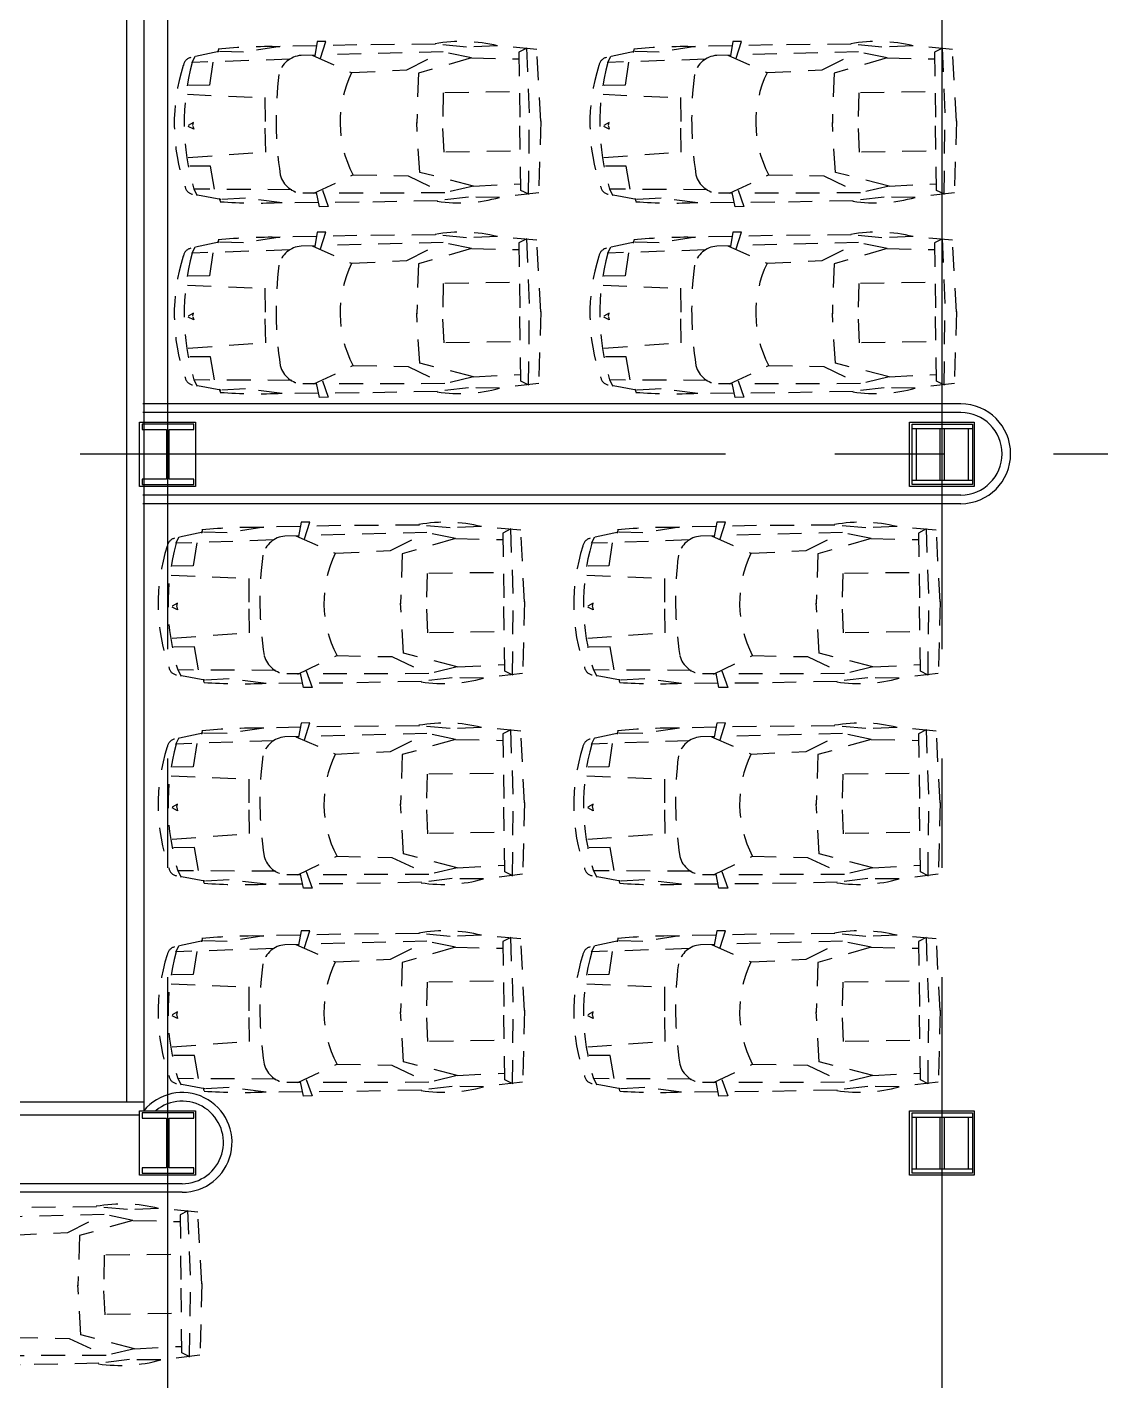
# Model space of a CAD drawing. Header units: millimetres. Extents: x 2148 to 2681, y 758 to 986.
# Drawn here: x 2630.43 to 2636.67, y 941.59 to 949.45 of the extents above; entities that cross this region are included whole.
import ezdxf

# ---------------------------------------------------------------- set-up
doc = ezdxf.new("R2010")
doc.units = ezdxf.units.MM
doc.linetypes.add('CENTER2', pattern=[28.575, 19.05, -3.175, 3.175, -3.175])
doc.linetypes.add('HIDDEN', pattern=[0.375, 0.25, -0.125])
for name, color, linetype in [('cladding', 2, 'Continuous'), ('COL-EX', 2, 'Continuous'), ('COL-IN', 2, 'Continuous'), ('D', 1, 'Continuous'), ('DR', 7, 'Continuous'), ('HATCH', 8, 'Continuous'), ('S_GRID LINES', 252, 'Continuous')]:
    doc.layers.add(name, color=color, linetype=linetype)

# ---------------------------------------------------------------- blocks, each defined once
blk = doc.blocks.new('CAR-PL4')
at = {"layer": 'DR', "color": 8, "linetype": 'HIDDEN'}
for p, q in [((-1.084, -0.357), (-1.024, -0.06)), ((-0.972, -0.074), (-1.039, -0.108)), ((-0.991, -1.103), (-0.972, -0.074)), ((-0.73, -0.253), (-0.73, -0.034)), ((-0.637, -0.02), (-0.591, -0.835)), ((-0.34, -0.081), (-0.31, -0.024)), ((-0.307, -0.073), (-0.34, -0.081)), ((-0.303, -0.073), (-0.271, -0.081)), ((-0.271, -0.081), (-0.301, -0.024)), ((0.027, -0.02), (-0.019, -0.835)), ((0.12, -0.253), (0.119, -0.034)), ((0.361, -0.074), (0.428, -0.108)), ((0.381, -1.103), (0.361, -0.074)), ((0.473, -0.357), (0.413, -0.06)), ((-0.973, -0.292), (-0.73, -0.253)), ((0.362, -0.292), (0.12, -0.253)), ((-1.106, -0.352), (-1.073, -0.343)), ((-1.074, -0.615), (-1.084, -0.357)), ((0.495, -0.352), (0.462, -0.343)), ((0.463, -0.615), (0.473, -0.357)), ((-1.127, -1.001), (-1.074, -0.615)), ((0.516, -1.001), (0.463, -0.615)), ((-0.591, -0.835), (-0.295, -0.833)), ((-0.019, -0.835), (-0.316, -0.833)), ((-1.13, -1.385), (-1.127, -1.001)), ((0.519, -1.385), (0.516, -1.001)), ((-1.032, -1.366), (-1.03, -1.221)), ((0.421, -1.366), (0.42, -1.221)), ((-1.174, -1.393), (-1.024, -1.365)), ((-1.174, -1.485), (-1.174, -1.393)), ((-1.032, -1.337), (-0.843, -1.75)), ((0.421, -1.337), (0.232, -1.75)), ((0.563, -1.393), (0.414, -1.365)), ((0.563, -1.485), (0.563, -1.393)), ((-0.999, -1.426), (-1.174, -1.485)), ((-1.133, -1.81), (-1.13, -1.47)), ((-1.047, -2.715), (-1.033, -1.437)), ((0.388, -1.426), (0.563, -1.485)), ((0.436, -2.715), (0.422, -1.437)), ((0.522, -1.81), (0.52, -1.47)), ((-1.128, -2.637), (-1.133, -1.81)), ((-0.843, -1.75), (-0.863, -2.33)), ((0.232, -1.75), (0.252, -2.33)), ((0.517, -2.637), (0.522, -1.81)), ((-0.863, -2.33), (-1.041, -2.697)), ((0.252, -2.33), (0.43, -2.697)), ((-0.98, -3.015), (-0.828, -2.453)), ((-0.828, -2.453), (-0.302, -2.428)), ((0.217, -2.453), (-0.309, -2.428)), ((0.369, -3.015), (0.217, -2.453)), ((-1.094, -2.961), (-1.128, -2.637)), ((-0.618, -2.711), (-0.304, -2.7)), ((0.007, -2.711), (-0.306, -2.7)), ((0.483, -2.961), (0.517, -2.637)), ((-0.98, -3.015), (-1.047, -2.715)), ((-0.616, -3.41), (-0.618, -2.711)), ((0.005, -3.41), (0.007, -2.711)), ((0.369, -3.015), (0.436, -2.715)), ((-1.102, -3.289), (-1.094, -2.961)), ((0.491, -3.289), (0.483, -2.961)), ((-0.98, -3.015), (-0.962, -3.514)), ((0.369, -3.015), (0.351, -3.514)), ((-1.059, -3.702), (-1.102, -3.289)), ((0.448, -3.702), (0.491, -3.289)), ((-1.074, -3.597), (-1.032, -3.514)), ((-1.032, -3.514), (-0.302, -3.514)), ((0.421, -3.514), (-0.309, -3.514)), ((0.463, -3.597), (0.421, -3.514)), ((-1.076, -3.594), (-0.301, -3.614)), ((0.465, -3.594), (-0.31, -3.614)), ((-0.304, -3.733), (-1.059, -3.702)), ((-0.307, -3.733), (0.448, -3.702))]:
    blk.add_line(p, q, dxfattribs=at)
for centre, radius, start, end in [((-0.926, -0.08), 0.1, 99.1082, 168.6925), ((-0.305, -2.397), 2.416, 73.9881, 106.0119), ((-0.305, -1.881), 2.004, 71.4744, 108.5256), ((0.315, -0.08), 0.1, 11.3075, 80.8918), ((4.35, -0.819), 5.477, 175.0805, 181.8902), ((-4.96, -0.819), 5.477, 358.1098, 4.9195), ((-0.772, -1.237), 0.259, 103.928, 176.4903), ((-0.305, -4.704), 3.756, 81.9077, 98.0923), ((0.161, -1.237), 0.259, 3.5097, 76.072), ((-0.305, -2.814), 1.192, 63.3754, 116.6246), ((0.437, -2.887), 1.591, 170.8054, 194.642), ((-1.048, -2.887), 1.591, 345.358, 9.1946)]:
    blk.add_arc(centre, radius, start, end, dxfattribs=at)

msp = doc.modelspace()

# ---------------------------------------------------------------- linework, layer by layer
at = {"layer": 'cladding', "elevation": 0}
for points in [[(2631.0839329, 947.156811), (2631.4089329, 947.156811), (2631.4089329, 946.781811), (2631.0839329, 946.781811)], [(2635.5589329, 947.156811), (2635.9339329, 947.156811), (2635.9339329, 946.781811), (2635.5589329, 946.781811)], [(2631.0839329, 943.156811), (2631.4089329, 943.156811), (2631.4089329, 942.781811), (2631.0839329, 942.781811)], [(2635.5589329, 943.156811), (2635.9339329, 943.156811), (2635.9339329, 942.781811), (2635.5589329, 942.781811)]]:
    msp.add_lwpolyline(points, close=True, dxfattribs=at)
at = {"layer": 'COL-EX', "elevation": 0}
for points in [[(2631.2564709, 947.114311), (2631.3989709, 947.114311), (2631.3989709, 947.144311), (2631.0989709, 947.144311), (2631.0989709, 947.114311), (2631.2414709, 947.114311), (2631.2414709, 946.824311), (2631.0989709, 946.824311), (2631.0989709, 946.794311), (2631.3989709, 946.794311), (2631.3989709, 946.824311), (2631.2564709, 946.824311)], [(2631.2564709, 943.114311), (2631.3989709, 943.114311), (2631.3989709, 943.144311), (2631.0989709, 943.144311), (2631.0989709, 943.114311), (2631.2414709, 943.114311), (2631.2414709, 942.824311), (2631.0989709, 942.824311), (2631.0989709, 942.794311), (2631.3989709, 942.794311), (2631.3989709, 942.824311), (2631.2564709, 942.824311)]]:
    msp.add_lwpolyline(points, close=True, dxfattribs=at)
at = {"layer": 'COL-IN'}
for p, q in [((2635.5739709, 947.144311), (2635.9239709, 947.144311)), ((2635.5739709, 946.794311), (2635.5739709, 947.144311)), ((2635.5739709, 947.119311), (2635.9239709, 947.119311)), ((2635.5989709, 946.819311), (2635.5989709, 947.119311)), ((2635.7364709, 946.819311), (2635.7364709, 947.119311)), ((2635.7614709, 946.819311), (2635.7614709, 947.119311)), ((2635.8989709, 947.119311), (2635.8989709, 946.819311)), ((2635.9239709, 947.144311), (2635.9239709, 946.794311)), ((2635.5739709, 946.819311), (2635.9239709, 946.819311)), ((2635.9239709, 946.794311), (2635.5739709, 946.794311)), ((2635.5739709, 943.144311), (2635.9239709, 943.144311)), ((2635.5739709, 942.794311), (2635.5739709, 943.144311)), ((2635.5739709, 943.119311), (2635.9239709, 943.119311)), ((2635.5989709, 942.819311), (2635.5989709, 943.119311)), ((2635.7364709, 942.819311), (2635.7364709, 943.119311)), ((2635.7614709, 942.819311), (2635.7614709, 943.119311)), ((2635.8989709, 943.119311), (2635.8989709, 942.819311)), ((2635.9239709, 943.144311), (2635.9239709, 942.794311)), ((2635.5739709, 942.819311), (2635.9239709, 942.819311)), ((2635.9239709, 942.794311), (2635.5739709, 942.794311))]:
    msp.add_line(p, q, dxfattribs=at)
at = {"layer": 'D', "ltscale": 0.5}
for p, q in [((2635.8568913, 947.2622231), (2631.1028179, 947.2622231)), ((2635.8568913, 947.2122231), (2631.1028179, 947.2122231)), ((2635.8568913, 946.7328509), (2631.1028179, 946.7328509)), ((2635.8568913, 946.6828509), (2631.1028179, 946.6828509)), ((2631.3318913, 942.7328509, 0), (2626.583657, 942.7328509, 0)), ((2631.3318913, 942.6828509, 0), (2626.583657, 942.6828509, 0))]:
    msp.add_line(p, q, dxfattribs=at)
for centre, radius, start, end in [((2635.8568913, 946.972537, 0.0000002), 0.2896861, 270, 90), ((2635.8568913, 946.972537, 0), 0.2396861, 270.00000005, 90.00000005), ((2631.3318913, 942.972537, 0.0000002), 0.2896861, 270, 140.60120566), ((2631.3318913, 942.972537, 0), 0.2396861, 270.00000005, 129.75250234)]:
    msp.add_arc(centre, radius, start, end, dxfattribs=at)
at = {"layer": 'DR', "ltscale": 10}
for p, q in [((2631.0079088, 950.7269642, 0), (2631.0088943, 943.209311, -0.0000001)), ((2631.1080373, 950.7271145, 0), (2631.1080373, 943.156811, 0)), ((2631.1080373, 943.2060611), (2626.508657, 943.2060611)), ((2631.0839329, 943.1310611), (2626.9089329, 943.1310611))]:
    msp.add_line(p, q, dxfattribs=at)
at = {"layer": 'S_GRID LINES', "linetype": 'CENTER2', "ltscale": 0.2}
for p, q in [((2635.7489709, 922.9776771, 0), (2635.7489709, 977.7411715, 0)), ((2635.7489709, 922.9776771, 0), (2635.7489709, 977.7411715, 0)), ((2631.2489709, 922.9776771, 0), (2631.2489709, 960.9754912, 0)), ((2657.3496173, 946.9709359, 0), (2630.738657, 946.9709359, 0))]:
    msp.add_line(p, q, dxfattribs=at)

# ---------------------------------------------------------------- block references
at = {"layer": 'HATCH', "color": 8, "xscale": 0.5524092515227572, "yscale": 0.5524092515227572, "zscale": 0.5524092515227572, "rotation": 90.79168786199736}
for p in [(2631.3512955, 949.0455207, 0), (2633.7668126, 949.0455207, 0), (2631.3512955, 947.93787, 0), (2633.7668126, 947.93787, 0), (2631.2574908, 946.2531026, 0), (2633.6730079, 946.2531026, 0), (2631.2574908, 945.0865997, 0), (2633.6730079, 945.0865997, 0), (2631.2574908, 943.8794546, 0), (2633.6730079, 943.8794546, 0), (2629.381548, 942.2925347, 0)]:
    msp.add_blockref('CAR-PL4', p, dxfattribs=at)

doc.saveas('drawing.dxf')
